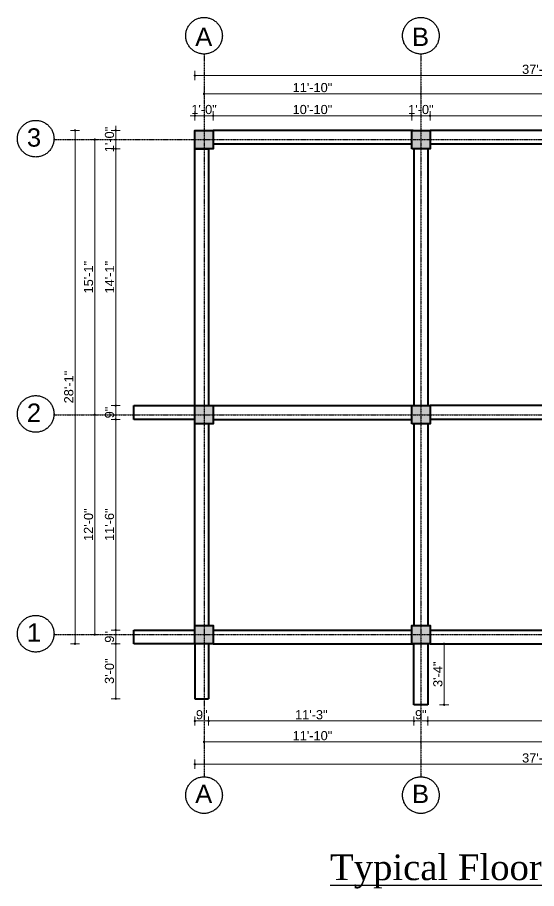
# Model space of a CAD drawing. Header units: inches. Extents: x 115570 to 265311, y 61168 to 314550.
# Drawn here: x 175569 to 175909, y 64183 to 64754 of the extents above; entities that cross this region are included whole.
import ezdxf

# ---------------------------------------------------------------- set-up
doc = ezdxf.new("R2010")
doc.units = ezdxf.units.IN
doc.header["$MEASUREMENT"] = 0
doc.linetypes.add('ACAD_ISO08W100', pattern=[36, 24, -3, 6, -3])
doc.layers.get('0').update_dxf_attribs({"lineweight": 25})
doc.layers.add('0 dimension lines', color=4, linetype='Continuous', lineweight=18)
doc.layers.add('0 wall', color=7, linetype='Continuous', lineweight=40)
doc.layers.add('0_center line', color=4, linetype='ACAD_ISO08W100', transparency=0.5)
doc.styles.add('arial.', font='arial.ttf')
doc.styles.get("Standard").update_dxf_attribs({"font": 'arial.ttf'})
doc.dimstyles.new('d50_Text size double', dxfattribs={"dimscale": 0, "dimtxt": 6, "dimasz": 1.5, "dimexe": 3, "dimexo": 3, "dimgap": 1, "dimtad": 1, "dimdec": 0, "dimrnd": 0.25, "dimzin": 3, "dimdsep": 46, "dimlunit": 4, "dimtxsty": 'arial.', "dimblk": 'DOT', "dimcen": 4, "dimdle": 6, "dimclrd": 256, "dimclre": 256, "dimclrt": 7, "dimazin": 0, "dimtfac": 1, "dimtdec": 0, "dimtix": 1, "dimtmove": 2, "dimatfit": 3, "dimfxl": 3, "dimfxlon": 1, "dimtolj": 1, "dimtzin": 0, "dimlwd": -1, "dimlwe": -1, "dimarcsym": 0})

# ---------------------------------------------------------------- blocks, each defined once
blk = doc.blocks.new('_Dot')
at = {"color": 0, "linetype": 'ByBlock', "lineweight": -2}
blk.add_line((-0.5, 0), (-1, 0), dxfattribs=at)
at = {"color": 0, "linetype": 'ByBlock', "const_width": 0.5}
blk.add_lwpolyline([(-0.25, 0, 1), (0.25, 0, 1)], format="xyb", close=True, dxfattribs=at)
blk = doc.blocks.new('*D790')
at = {"layer": '0 dimension lines', "transparency": 16777216}
for p, q in [((175685.19, 64686.24), (175685.19, 64692.24)), ((175697.19, 64686.24), (175697.19, 64692.24)), ((175683.69, 64689.24), (175682.19, 64689.24)), ((175685.19, 64689.24), (175697.19, 64689.24)), ((175698.69, 64689.24), (175700.19, 64689.24))]:
    blk.add_line(p, q, dxfattribs=at)
at = {"layer": 'Defpoints', "color": 0, "transparency": 16777216}
for p in [(175697.19, 64689.24), (175685.19, 64679.64), (175697.19, 64679.64)]:
    blk.add_point(p, dxfattribs=at)
at = {"layer": '0 dimension lines', "transparency": 16777216, "xscale": 1.5, "yscale": 1.5, "zscale": 1.5}
blk.add_blockref('_Dot', (175685.19, 64689.24), dxfattribs=at)
at = {"layer": '0 dimension lines', "transparency": 16777216, "xscale": 1.5, "yscale": 1.5, "zscale": 1.5, "rotation": 180}
blk.add_blockref('_Dot', (175697.19, 64689.24), dxfattribs=at)
at = {"layer": '0 dimension lines', "color": 7, "transparency": 16777216, "insert": (175691.19, 64693.3), "char_height": 6, "attachment_point": 5, "style": 'arial.'}
blk.add_mtext('\\A1;1\'-0"', dxfattribs=at)
blk = doc.blocks.new('*D791')
at = {"layer": '0 dimension lines', "transparency": 16777216}
for p, q in [((175697.19, 64686.24), (175697.19, 64692.24)), ((175827.38, 64686.24), (175827.38, 64692.24)), ((175698.69, 64689.24), (175825.88, 64689.24))]:
    blk.add_line(p, q, dxfattribs=at)
at = {"layer": 'Defpoints', "color": 0, "transparency": 16777216}
for p in [(175827.38, 64689.24), (175697.19, 64679.64), (175827.38, 64679.64)]:
    blk.add_point(p, dxfattribs=at)
at = {"layer": '0 dimension lines', "transparency": 16777216, "xscale": 1.5, "yscale": 1.5, "zscale": 1.5, "rotation": 180}
blk.add_blockref('_Dot', (175697.19, 64689.24), dxfattribs=at)
at = {"layer": '0 dimension lines', "transparency": 16777216, "xscale": 1.5, "yscale": 1.5, "zscale": 1.5}
blk.add_blockref('_Dot', (175827.38, 64689.24), dxfattribs=at)
at = {"layer": '0 dimension lines', "color": 7, "transparency": 16777216, "insert": (175762.28, 64693.3), "char_height": 6, "attachment_point": 5, "style": 'arial.'}
blk.add_mtext('\\A1;10\'-10"', dxfattribs=at)
blk = doc.blocks.new('*D792')
at = {"layer": '0 dimension lines', "transparency": 16777216}
for p, q in [((175827.38, 64686.24), (175827.38, 64692.24)), ((175839.38, 64686.24), (175839.38, 64692.24)), ((175825.88, 64689.24), (175824.38, 64689.24)), ((175827.38, 64689.24), (175839.38, 64689.24)), ((175840.88, 64689.24), (175842.38, 64689.24))]:
    blk.add_line(p, q, dxfattribs=at)
at = {"layer": 'Defpoints', "color": 0, "transparency": 16777216}
for p in [(175839.38, 64689.24), (175827.38, 64679.64), (175839.38, 64679.64)]:
    blk.add_point(p, dxfattribs=at)
at = {"layer": '0 dimension lines', "transparency": 16777216, "xscale": 1.5, "yscale": 1.5, "zscale": 1.5}
blk.add_blockref('_Dot', (175827.38, 64689.24), dxfattribs=at)
at = {"layer": '0 dimension lines', "transparency": 16777216, "xscale": 1.5, "yscale": 1.5, "zscale": 1.5, "rotation": 180}
blk.add_blockref('_Dot', (175839.38, 64689.24), dxfattribs=at)
at = {"layer": '0 dimension lines', "color": 7, "transparency": 16777216, "insert": (175833.38, 64693.3), "char_height": 6, "attachment_point": 5, "style": 'arial.'}
blk.add_mtext('\\A1;1\'-0"', dxfattribs=at)
blk = doc.blocks.new('*D793')
at = {"layer": '0 dimension lines', "transparency": 16777216}
for p, q in [((175839.38, 64686.24), (175839.38, 64692.24)), ((176007.38, 64686.24), (176007.38, 64692.24)), ((175840.88, 64689.24), (176005.88, 64689.24))]:
    blk.add_line(p, q, dxfattribs=at)
at = {"layer": 'Defpoints', "color": 0, "transparency": 16777216}
for p in [(176007.38, 64689.24), (175839.38, 64679.64), (176007.38, 64679.64)]:
    blk.add_point(p, dxfattribs=at)
at = {"layer": '0 dimension lines', "transparency": 16777216, "xscale": 1.5, "yscale": 1.5, "zscale": 1.5, "rotation": 180}
blk.add_blockref('_Dot', (175839.38, 64689.24), dxfattribs=at)
at = {"layer": '0 dimension lines', "transparency": 16777216, "xscale": 1.5, "yscale": 1.5, "zscale": 1.5}
blk.add_blockref('_Dot', (176007.38, 64689.24), dxfattribs=at)
at = {"layer": '0 dimension lines', "color": 7, "transparency": 16777216, "insert": (175923.38, 64693.3), "char_height": 6, "attachment_point": 5, "style": 'arial.'}
blk.add_mtext('\\A1;14\'-0"', dxfattribs=at)
blk = doc.blocks.new('*D797')
at = {"layer": '0 dimension lines', "transparency": 16777216}
for p, q in [((175691.19, 64700.61), (175691.19, 64706.61)), ((175692.69, 64703.61), (175831.88, 64703.61)), ((175833.38, 64700.61), (175833.38, 64706.61))]:
    blk.add_line(p, q, dxfattribs=at)
at = {"layer": 'Defpoints', "color": 0, "transparency": 16777216}
for p in [(175833.38, 64703.61), (175691.19, 64679.64), (175833.38, 64679.64)]:
    blk.add_point(p, dxfattribs=at)
at = {"layer": '0 dimension lines', "transparency": 16777216, "xscale": 1.5, "yscale": 1.5, "zscale": 1.5, "rotation": 180}
blk.add_blockref('_Dot', (175691.19, 64703.61), dxfattribs=at)
at = {"layer": '0 dimension lines', "transparency": 16777216, "xscale": 1.5, "yscale": 1.5, "zscale": 1.5}
blk.add_blockref('_Dot', (175833.38, 64703.61), dxfattribs=at)
at = {"layer": '0 dimension lines', "color": 7, "transparency": 16777216, "insert": (175762.28, 64707.67), "char_height": 6, "attachment_point": 5, "style": 'arial.'}
blk.add_mtext('\\A1;11\'-10"', dxfattribs=at)
blk = doc.blocks.new('*D798')
at = {"layer": '0 dimension lines', "transparency": 16777216}
for p, q in [((175833.38, 64700.61), (175833.38, 64706.61)), ((175834.88, 64703.61), (176011.88, 64703.61)), ((176013.38, 64700.61), (176013.38, 64706.61))]:
    blk.add_line(p, q, dxfattribs=at)
at = {"layer": 'Defpoints', "color": 0, "transparency": 16777216}
for p in [(176013.38, 64703.61), (175833.38, 64679.64), (176013.38, 64679.64)]:
    blk.add_point(p, dxfattribs=at)
at = {"layer": '0 dimension lines', "transparency": 16777216, "xscale": 1.5, "yscale": 1.5, "zscale": 1.5, "rotation": 180}
blk.add_blockref('_Dot', (175833.38, 64703.61), dxfattribs=at)
at = {"layer": '0 dimension lines', "transparency": 16777216, "xscale": 1.5, "yscale": 1.5, "zscale": 1.5}
blk.add_blockref('_Dot', (176013.38, 64703.61), dxfattribs=at)
at = {"layer": '0 dimension lines', "color": 7, "transparency": 16777216, "insert": (175923.38, 64707.67), "char_height": 6, "attachment_point": 5, "style": 'arial.'}
blk.add_mtext('\\A1;15\'-0"', dxfattribs=at)
blk = doc.blocks.new('*D657')
at = {"layer": '0 dimension lines', "transparency": 16777216}
for p, q in [((175685.19, 64712.61), (175685.19, 64718.61)), ((175686.69, 64715.61), (176138.88, 64715.61)), ((176140.38, 64712.61), (176140.38, 64718.61))]:
    blk.add_line(p, q, dxfattribs=at)
at = {"layer": 'Defpoints', "color": 0, "transparency": 16777216}
for p in [(176140.38, 64715.61), (175685.19, 64679.64), (176140.38, 64679.64)]:
    blk.add_point(p, dxfattribs=at)
at = {"layer": '0 dimension lines', "transparency": 16777216, "xscale": 1.5, "yscale": 1.5, "zscale": 1.5, "rotation": 180}
blk.add_blockref('_Dot', (175685.19, 64715.61), dxfattribs=at)
at = {"layer": '0 dimension lines', "transparency": 16777216, "xscale": 1.5, "yscale": 1.5, "zscale": 1.5}
blk.add_blockref('_Dot', (176140.38, 64715.61), dxfattribs=at)
at = {"layer": '0 dimension lines', "color": 7, "transparency": 16777216, "insert": (175912.78, 64719.67), "char_height": 6, "attachment_point": 5, "style": 'arial.'}
blk.add_mtext('\\A1;37\'-11"', dxfattribs=at)
blk = doc.blocks.new('*D658')
at = {"layer": '0 dimension lines', "transparency": 16777216}
for p, q in [((175685.19, 64295.49), (175685.19, 64289.49)), ((175686.69, 64292.49), (175692.69, 64292.49)), ((175694.19, 64295.49), (175694.19, 64289.49))]:
    blk.add_line(p, q, dxfattribs=at)
at = {"layer": 'Defpoints', "color": 0, "transparency": 16777216}
for p in [(175685.19, 64314.77), (175694.19, 64314.77), (175694.19, 64292.49)]:
    blk.add_point(p, dxfattribs=at)
at = {"layer": '0 dimension lines', "transparency": 16777216, "xscale": 1.5, "yscale": 1.5, "zscale": 1.5, "rotation": 180}
blk.add_blockref('_Dot', (175685.19, 64292.49), dxfattribs=at)
at = {"layer": '0 dimension lines', "transparency": 16777216, "xscale": 1.5, "yscale": 1.5, "zscale": 1.5}
blk.add_blockref('_Dot', (175694.19, 64292.49), dxfattribs=at)
at = {"layer": '0 dimension lines', "color": 7, "transparency": 16777216, "insert": (175689.69, 64296.55), "char_height": 6, "attachment_point": 5, "style": 'arial.'}
blk.add_mtext('\\A1;9"', dxfattribs=at)
blk = doc.blocks.new('*D659')
at = {"layer": '0 dimension lines', "transparency": 16777216}
for p, q in [((175694.19, 64295.49), (175694.19, 64289.49)), ((175695.69, 64292.49), (175827.38, 64292.49)), ((175828.88, 64295.49), (175828.88, 64289.49))]:
    blk.add_line(p, q, dxfattribs=at)
at = {"layer": 'Defpoints', "color": 0, "transparency": 16777216}
for p in [(175694.19, 64314.77), (175828.88, 64310.77), (175828.88, 64292.49)]:
    blk.add_point(p, dxfattribs=at)
at = {"layer": '0 dimension lines', "transparency": 16777216, "xscale": 1.5, "yscale": 1.5, "zscale": 1.5, "rotation": 180}
blk.add_blockref('_Dot', (175694.19, 64292.49), dxfattribs=at)
at = {"layer": '0 dimension lines', "transparency": 16777216, "xscale": 1.5, "yscale": 1.5, "zscale": 1.5}
blk.add_blockref('_Dot', (175828.88, 64292.49), dxfattribs=at)
at = {"layer": '0 dimension lines', "color": 7, "transparency": 16777216, "insert": (175761.53, 64296.55), "char_height": 6, "attachment_point": 5, "style": 'arial.'}
blk.add_mtext('\\A1;11\'-3"', dxfattribs=at)
blk = doc.blocks.new('*D660')
at = {"layer": '0 dimension lines', "transparency": 16777216}
for p, q in [((175828.88, 64295.49), (175828.88, 64289.49)), ((175830.38, 64292.49), (175836.38, 64292.49)), ((175837.88, 64295.49), (175837.88, 64289.49))]:
    blk.add_line(p, q, dxfattribs=at)
at = {"layer": 'Defpoints', "color": 0, "transparency": 16777216}
for p in [(175828.88, 64310.77), (175837.88, 64310.77), (175837.88, 64292.49)]:
    blk.add_point(p, dxfattribs=at)
at = {"layer": '0 dimension lines', "transparency": 16777216, "xscale": 1.5, "yscale": 1.5, "zscale": 1.5, "rotation": 180}
blk.add_blockref('_Dot', (175828.88, 64292.49), dxfattribs=at)
at = {"layer": '0 dimension lines', "transparency": 16777216, "xscale": 1.5, "yscale": 1.5, "zscale": 1.5}
blk.add_blockref('_Dot', (175837.88, 64292.49), dxfattribs=at)
at = {"layer": '0 dimension lines', "color": 7, "transparency": 16777216, "insert": (175833.38, 64296.55), "char_height": 6, "attachment_point": 5, "style": 'arial.'}
blk.add_mtext('\\A1;9"', dxfattribs=at)
blk = doc.blocks.new('*D661')
at = {"layer": '0 dimension lines', "transparency": 16777216}
for p, q in [((175837.88, 64295.49), (175837.88, 64289.49)), ((175839.38, 64292.49), (176007.38, 64292.49)), ((176008.88, 64295.49), (176008.88, 64289.49))]:
    blk.add_line(p, q, dxfattribs=at)
at = {"layer": 'Defpoints', "color": 0, "transparency": 16777216}
for p in [(175837.88, 64310.77), (176008.88, 64310.77), (176008.88, 64292.49)]:
    blk.add_point(p, dxfattribs=at)
at = {"layer": '0 dimension lines', "transparency": 16777216, "xscale": 1.5, "yscale": 1.5, "zscale": 1.5, "rotation": 180}
blk.add_blockref('_Dot', (175837.88, 64292.49), dxfattribs=at)
at = {"layer": '0 dimension lines', "transparency": 16777216, "xscale": 1.5, "yscale": 1.5, "zscale": 1.5}
blk.add_blockref('_Dot', (176008.88, 64292.49), dxfattribs=at)
at = {"layer": '0 dimension lines', "color": 7, "transparency": 16777216, "insert": (175923.38, 64296.55), "char_height": 6, "attachment_point": 5, "style": 'arial.'}
blk.add_mtext('\\A1;14\'-3"', dxfattribs=at)
blk = doc.blocks.new('*D665')
at = {"layer": '0 dimension lines', "transparency": 16777216}
for p, q in [((175691.19, 64281.78), (175691.19, 64275.78)), ((175833.38, 64281.78), (175833.38, 64275.78)), ((175692.69, 64278.78), (175831.88, 64278.78))]:
    blk.add_line(p, q, dxfattribs=at)
at = {"layer": 'Defpoints', "color": 0, "transparency": 16777216}
for p in [(175691.19, 64350.77), (175833.38, 64350.77), (175833.38, 64278.78)]:
    blk.add_point(p, dxfattribs=at)
at = {"layer": '0 dimension lines', "transparency": 16777216, "xscale": 1.5, "yscale": 1.5, "zscale": 1.5, "rotation": 180}
blk.add_blockref('_Dot', (175691.19, 64278.78), dxfattribs=at)
at = {"layer": '0 dimension lines', "transparency": 16777216, "xscale": 1.5, "yscale": 1.5, "zscale": 1.5}
blk.add_blockref('_Dot', (175833.38, 64278.78), dxfattribs=at)
at = {"layer": '0 dimension lines', "color": 7, "transparency": 16777216, "insert": (175762.28, 64282.84), "char_height": 6, "attachment_point": 5, "style": 'arial.'}
blk.add_mtext('\\A1;11\'-10"', dxfattribs=at)
blk = doc.blocks.new('*D666')
at = {"layer": '0 dimension lines', "transparency": 16777216}
for p, q in [((175833.38, 64281.78), (175833.38, 64275.78)), ((176013.38, 64281.78), (176013.38, 64275.78)), ((175834.88, 64278.78), (176011.88, 64278.78))]:
    blk.add_line(p, q, dxfattribs=at)
at = {"layer": 'Defpoints', "color": 0, "transparency": 16777216}
for p in [(175833.38, 64350.77), (176013.38, 64350.77), (176013.38, 64278.78)]:
    blk.add_point(p, dxfattribs=at)
at = {"layer": '0 dimension lines', "transparency": 16777216, "xscale": 1.5, "yscale": 1.5, "zscale": 1.5, "rotation": 180}
blk.add_blockref('_Dot', (175833.38, 64278.78), dxfattribs=at)
at = {"layer": '0 dimension lines', "transparency": 16777216, "xscale": 1.5, "yscale": 1.5, "zscale": 1.5}
blk.add_blockref('_Dot', (176013.38, 64278.78), dxfattribs=at)
at = {"layer": '0 dimension lines', "color": 7, "transparency": 16777216, "insert": (175923.38, 64282.84), "char_height": 6, "attachment_point": 5, "style": 'arial.'}
blk.add_mtext('\\A1;15\'-0"', dxfattribs=at)
blk = doc.blocks.new('*D668')
at = {"layer": '0 dimension lines', "transparency": 16777216}
for p, q in [((175685.19, 64267.16), (175685.19, 64261.16)), ((175686.69, 64264.16), (176138.88, 64264.16)), ((176140.38, 64267.16), (176140.38, 64261.16))]:
    blk.add_line(p, q, dxfattribs=at)
at = {"layer": 'Defpoints', "color": 0, "transparency": 16777216}
for p in [(175685.19, 64314.77), (176140.38, 64314.77), (176140.38, 64264.16)]:
    blk.add_point(p, dxfattribs=at)
at = {"layer": '0 dimension lines', "transparency": 16777216, "xscale": 1.5, "yscale": 1.5, "zscale": 1.5, "rotation": 180}
blk.add_blockref('_Dot', (175685.19, 64264.16), dxfattribs=at)
at = {"layer": '0 dimension lines', "transparency": 16777216, "xscale": 1.5, "yscale": 1.5, "zscale": 1.5}
blk.add_blockref('_Dot', (176140.38, 64264.16), dxfattribs=at)
at = {"layer": '0 dimension lines', "color": 7, "transparency": 16777216, "insert": (175912.78, 64268.22), "char_height": 6, "attachment_point": 5, "style": 'arial.'}
blk.add_mtext('\\A1;37\'-11"', dxfattribs=at)
blk = doc.blocks.new('*D677')
at = {"layer": '0 dimension lines', "transparency": 16777216}
for p, q in [((175636.26, 64352.11), (175630.26, 64352.11)), ((175633.26, 64344.61), (175633.26, 64350.61)), ((175636.26, 64343.11), (175630.26, 64343.11))]:
    blk.add_line(p, q, dxfattribs=at)
at = {"layer": 'Defpoints', "color": 0, "transparency": 16777216}
for p in [(175633.26, 64352.11), (175645.19, 64352.11), (175645.19, 64343.11)]:
    blk.add_point(p, dxfattribs=at)
at = {"layer": '0 dimension lines', "transparency": 16777216, "xscale": 1.5, "yscale": 1.5, "zscale": 1.5}
for p, rotation in [((175633.26, 64352.11), 90), ((175633.26, 64343.11), 270)]:
    blk.add_blockref('_Dot', p, dxfattribs=dict(at, rotation=rotation))
at = {"layer": '0 dimension lines', "color": 7, "transparency": 16777216, "insert": (175629.2, 64347.61), "char_height": 6, "attachment_point": 5, "rotation": 90, "style": 'arial.'}
blk.add_mtext('\\A1;9"', dxfattribs=at)
blk = doc.blocks.new('*D678')
at = {"layer": '0 dimension lines', "transparency": 16777216}
for p, q in [((175636.26, 64490.21), (175630.26, 64490.21)), ((175633.26, 64353.61), (175633.26, 64488.71)), ((175636.26, 64352.11), (175630.26, 64352.11))]:
    blk.add_line(p, q, dxfattribs=at)
at = {"layer": 'Defpoints', "color": 0, "transparency": 16777216}
for p in [(175633.26, 64490.21), (175645.19, 64490.21), (175645.19, 64352.11)]:
    blk.add_point(p, dxfattribs=at)
at = {"layer": '0 dimension lines', "transparency": 16777216, "xscale": 1.5, "yscale": 1.5, "zscale": 1.5}
for p, rotation in [((175633.26, 64490.21), 90), ((175633.26, 64352.11), 270)]:
    blk.add_blockref('_Dot', p, dxfattribs=dict(at, rotation=rotation))
at = {"layer": '0 dimension lines', "color": 7, "transparency": 16777216, "insert": (175629.2, 64421.16), "char_height": 6, "attachment_point": 5, "rotation": 90, "style": 'arial.'}
blk.add_mtext('\\A1;11\'-6"', dxfattribs=at)
blk = doc.blocks.new('*D679')
at = {"layer": '0 dimension lines', "transparency": 16777216}
for p, q in [((175636.26, 64499.21), (175630.26, 64499.21)), ((175633.26, 64491.71), (175633.26, 64497.71)), ((175636.26, 64490.21), (175630.26, 64490.21))]:
    blk.add_line(p, q, dxfattribs=at)
at = {"layer": 'Defpoints', "color": 0, "transparency": 16777216}
for p in [(175633.26, 64499.21), (175645.19, 64499.21), (175645.19, 64490.21)]:
    blk.add_point(p, dxfattribs=at)
at = {"layer": '0 dimension lines', "transparency": 16777216, "xscale": 1.5, "yscale": 1.5, "zscale": 1.5}
for p, rotation in [((175633.26, 64499.21), 90), ((175633.26, 64490.21), 270)]:
    blk.add_blockref('_Dot', p, dxfattribs=dict(at, rotation=rotation))
at = {"layer": '0 dimension lines', "color": 7, "transparency": 16777216, "insert": (175629.2, 64494.71), "char_height": 6, "attachment_point": 5, "rotation": 90, "style": 'arial.'}
blk.add_mtext('\\A1;9"', dxfattribs=at)
blk = doc.blocks.new('*D680')
at = {"layer": '0 dimension lines', "transparency": 16777216}
for p, q in [((175636.26, 64667.64), (175630.26, 64667.64)), ((175633.26, 64500.71), (175633.26, 64666.14)), ((175636.26, 64499.21), (175630.26, 64499.21))]:
    blk.add_line(p, q, dxfattribs=at)
at = {"layer": 'Defpoints', "color": 0, "transparency": 16777216}
for p in [(175633.26, 64667.64), (175685.19, 64667.64), (175645.19, 64499.21)]:
    blk.add_point(p, dxfattribs=at)
at = {"layer": '0 dimension lines', "transparency": 16777216, "xscale": 1.5, "yscale": 1.5, "zscale": 1.5}
for p, rotation in [((175633.26, 64667.64), 90), ((175633.26, 64499.21), 270)]:
    blk.add_blockref('_Dot', p, dxfattribs=dict(at, rotation=rotation))
at = {"layer": '0 dimension lines', "color": 7, "transparency": 16777216, "insert": (175629.25, 64583.43), "char_height": 6, "attachment_point": 5, "rotation": 90, "style": 'arial.'}
blk.add_mtext('\\A1;14\'-1"', dxfattribs=at)
blk = doc.blocks.new('*D681')
at = {"layer": '0 dimension lines', "transparency": 16777216}
for p, q in [((175633.26, 64681.14), (175633.26, 64682.64)), ((175636.26, 64679.64), (175630.26, 64679.64)), ((175633.26, 64667.64), (175633.26, 64679.64)), ((175636.26, 64667.64), (175630.26, 64667.64)), ((175633.26, 64666.14), (175633.26, 64664.64))]:
    blk.add_line(p, q, dxfattribs=at)
at = {"layer": 'Defpoints', "color": 0, "transparency": 16777216}
for p in [(175633.26, 64679.64), (175685.19, 64679.64), (175685.19, 64667.64)]:
    blk.add_point(p, dxfattribs=at)
at = {"layer": '0 dimension lines', "transparency": 16777216, "xscale": 1.5, "yscale": 1.5, "zscale": 1.5}
for p, rotation in [((175633.26, 64679.64), 270), ((175633.26, 64667.64), 90)]:
    blk.add_blockref('_Dot', p, dxfattribs=dict(at, rotation=rotation))
at = {"layer": '0 dimension lines', "color": 7, "transparency": 16777216, "insert": (175629.2, 64673.64), "char_height": 6, "attachment_point": 5, "rotation": 90, "style": 'arial.'}
blk.add_mtext('\\A1;1\'-0"', dxfattribs=at)
blk = doc.blocks.new('*D682')
at = {"layer": '0 dimension lines', "transparency": 16777216}
for p, q in [((175622.52, 64493.21), (175616.52, 64493.21)), ((175619.52, 64350.61), (175619.52, 64491.71)), ((175622.52, 64349.11), (175616.52, 64349.11))]:
    blk.add_line(p, q, dxfattribs=at)
at = {"layer": 'Defpoints', "color": 0, "transparency": 16777216}
for p in [(175619.52, 64493.21), (175697.19, 64493.21), (175685.19, 64349.11)]:
    blk.add_point(p, dxfattribs=at)
at = {"layer": '0 dimension lines', "transparency": 16777216, "xscale": 1.5, "yscale": 1.5, "zscale": 1.5}
for p, rotation in [((175619.52, 64493.21), 90), ((175619.52, 64349.11), 270)]:
    blk.add_blockref('_Dot', p, dxfattribs=dict(at, rotation=rotation))
at = {"layer": '0 dimension lines', "color": 7, "transparency": 16777216, "insert": (175615.45, 64421.16), "char_height": 6, "attachment_point": 5, "rotation": 90, "style": 'arial.'}
blk.add_mtext('\\A1;12\'-0"', dxfattribs=at)
blk = doc.blocks.new('*D683')
at = {"layer": '0 dimension lines', "transparency": 16777216}
for p, q in [((175622.52, 64673.64), (175616.52, 64673.64)), ((175619.52, 64494.71), (175619.52, 64672.14)), ((175622.52, 64493.21), (175616.52, 64493.21))]:
    blk.add_line(p, q, dxfattribs=at)
at = {"layer": 'Defpoints', "color": 0, "transparency": 16777216}
for p in [(175619.52, 64673.64), (175685.19, 64673.64), (175697.19, 64493.21)]:
    blk.add_point(p, dxfattribs=at)
at = {"layer": '0 dimension lines', "transparency": 16777216, "xscale": 1.5, "yscale": 1.5, "zscale": 1.5}
for p, rotation in [((175619.52, 64673.64), 90), ((175619.52, 64493.21), 270)]:
    blk.add_blockref('_Dot', p, dxfattribs=dict(at, rotation=rotation))
at = {"layer": '0 dimension lines', "color": 7, "transparency": 16777216, "insert": (175615.45, 64583.43), "char_height": 6, "attachment_point": 5, "rotation": 90, "style": 'arial.'}
blk.add_mtext('\\A1;15\'-1"', dxfattribs=at)
blk = doc.blocks.new('*D684')
at = {"layer": '0 dimension lines', "transparency": 16777216}
for p, q in [((175609.58, 64679.64), (175603.58, 64679.64)), ((175606.58, 64344.61), (175606.58, 64678.14)), ((175609.58, 64343.11), (175603.58, 64343.11))]:
    blk.add_line(p, q, dxfattribs=at)
at = {"layer": 'Defpoints', "color": 0, "transparency": 16777216}
for p in [(175606.58, 64679.64), (175685.19, 64679.64), (175645.19, 64343.11)]:
    blk.add_point(p, dxfattribs=at)
at = {"layer": '0 dimension lines', "transparency": 16777216, "xscale": 1.5, "yscale": 1.5, "zscale": 1.5}
for p, rotation in [((175606.58, 64679.64), 90), ((175606.58, 64343.11), 270)]:
    blk.add_blockref('_Dot', p, dxfattribs=dict(at, rotation=rotation))
at = {"layer": '0 dimension lines', "color": 7, "transparency": 16777216, "insert": (175602.51, 64511.37), "char_height": 6, "attachment_point": 5, "rotation": 90, "style": 'arial.'}
blk.add_mtext('\\A1;28\'-1"', dxfattribs=at)
blk = doc.blocks.new('*D817')
at = {"layer": '0 dimension lines', "transparency": 16777216}
for p, q in [((175845.62, 64343.11), (175851.62, 64343.11)), ((175848.62, 64341.61), (175848.62, 64304.61)), ((175845.62, 64303.11), (175851.62, 64303.11))]:
    blk.add_line(p, q, dxfattribs=at)
at = {"layer": 'Defpoints', "color": 0, "transparency": 16777216}
for p in [(175837.88, 64343.11), (175837.88, 64303.11), (175848.62, 64303.11)]:
    blk.add_point(p, dxfattribs=at)
at = {"layer": '0 dimension lines', "transparency": 16777216, "xscale": 1.5, "yscale": 1.5, "zscale": 1.5}
for p, rotation in [((175848.62, 64343.11), 90), ((175848.62, 64303.11), 270)]:
    blk.add_blockref('_Dot', p, dxfattribs=dict(at, rotation=rotation))
at = {"layer": '0 dimension lines', "color": 7, "lineweight": 15, "transparency": 16777216, "insert": (175844.55, 64323.11), "char_height": 6, "attachment_point": 5, "rotation": 90, "style": 'arial.'}
blk.add_mtext('\\A1;3\'-4"', dxfattribs=at)
blk = doc.blocks.new('*D819')
at = {"layer": '0 dimension lines', "transparency": 16777216}
for p, q in [((175636.26, 64343.11), (175630.26, 64343.11)), ((175633.26, 64341.61), (175633.26, 64308.61)), ((175636.26, 64307.11), (175630.26, 64307.11))]:
    blk.add_line(p, q, dxfattribs=at)
at = {"layer": 'Defpoints', "color": 0, "transparency": 16777216}
for p in [(175685.19, 64343.11), (175633.26, 64307.11), (175685.19, 64307.11)]:
    blk.add_point(p, dxfattribs=at)
at = {"layer": '0 dimension lines', "transparency": 16777216, "xscale": 1.5, "yscale": 1.5, "zscale": 1.5}
for p, rotation in [((175633.26, 64343.11), 90), ((175633.26, 64307.11), 270)]:
    blk.add_blockref('_Dot', p, dxfattribs=dict(at, rotation=rotation))
at = {"layer": '0 dimension lines', "color": 7, "lineweight": 15, "transparency": 16777216, "insert": (175629.19, 64325.11), "char_height": 6, "attachment_point": 5, "rotation": 90, "style": 'arial.'}
blk.add_mtext('\\A1;3\'-0"', dxfattribs=at)

msp = doc.modelspace()

# ---------------------------------------------------------------- hatches: boundary and pattern name
at = {"transparency": 33554587}
h = msp.add_hatch(color=256, dxfattribs=at)
h.dxf.hatch_style = 1
h.paths.add_polyline_path([(175697.19, 64679.64), (175697.19, 64667.64), (175685.19, 64667.64), (175685.19, 64679.64)])
h = msp.add_hatch(color=256, dxfattribs=at)
h.dxf.hatch_style = 1
h.paths.add_polyline_path([(175839.38, 64679.64), (175839.38, 64667.64), (175827.38, 64667.64), (175827.38, 64679.64)])
h = msp.add_hatch(color=256, dxfattribs=at)
h.dxf.hatch_style = 1
h.paths.add_polyline_path([(175697.19, 64499.21), (175697.19, 64487.21), (175685.19, 64487.21), (175685.19, 64499.21)])
h = msp.add_hatch(color=256, dxfattribs=at)
h.dxf.hatch_style = 1
h.paths.add_polyline_path([(175839.38, 64499.21), (175839.38, 64487.21), (175827.38, 64487.21), (175827.38, 64499.21)])
h = msp.add_hatch(color=256, dxfattribs=at)
h.dxf.hatch_style = 1
h.paths.add_polyline_path([(175697.19, 64355.11), (175697.19, 64343.11), (175685.19, 64343.11), (175685.19, 64355.11)])
h = msp.add_hatch(color=256, dxfattribs=at)
h.dxf.hatch_style = 1
h.paths.add_polyline_path([(175839.38, 64355.11), (175839.38, 64343.11), (175827.38, 64343.11), (175827.38, 64355.11)])

# ---------------------------------------------------------------- linework, layer by layer
at = {"layer": '0 wall'}
for p, q in [((175828.38, 64679.64), (175697.19, 64679.64)), ((176007.38, 64679.64), (175839.38, 64679.64)), ((175827.38, 64670.64), (175697.19, 64670.64)), ((176007.38, 64670.64), (175839.38, 64670.64)), ((175685.19, 64493.21), (175685.19, 64667.64)), ((175685.19, 64667.64), (175694.19, 64667.64)), ((175694.19, 64667.64), (175694.19, 64499.21)), ((175828.88, 64667.64), (175828.88, 64499.21)), ((175837.88, 64667.64), (175837.88, 64499.21)), ((175645.19, 64490.21), (175645.19, 64499.21)), ((175645.19, 64499.21), (175685.19, 64499.21)), ((175697.19, 64499.21), (175827.38, 64499.21)), ((176007.38, 64499.21), (175839.38, 64499.21)), ((175685.19, 64490.21), (175645.19, 64490.21)), ((175685.19, 64355.11), (175685.19, 64487.21)), ((175694.19, 64487.21), (175694.19, 64355.11)), ((175697.19, 64490.21), (175827.38, 64490.21)), ((175828.88, 64487.21), (175828.88, 64355.11)), ((175837.88, 64487.21), (175837.88, 64355.11)), ((176007.38, 64490.21), (175839.38, 64490.21)), ((175645.19, 64343.11), (175645.19, 64352.11)), ((175645.19, 64352.11), (175685.19, 64352.11)), ((175697.19, 64352.11), (175827.38, 64352.11)), ((175839.38, 64352.11), (176007.38, 64352.11)), ((175685.19, 64343.11), (175645.19, 64343.11)), ((175685.19, 64343.11), (175685.19, 64307.11)), ((175694.19, 64343.11), (175694.19, 64307.11)), ((175697.19, 64343.11), (175828.38, 64343.11)), ((175828.88, 64303.11), (175828.88, 64343.11)), ((175837.88, 64343.11), (175837.88, 64303.11)), ((175839.38, 64343.11), (176007.38, 64343.11)), ((175685.19, 64307.11), (175694.19, 64307.11)), ((175837.88, 64303.11), (175828.88, 64303.11))]:
    msp.add_line(p, q, dxfattribs=at)
for points in [[(175685.19, 64667.64), (175685.19, 64679.64), (175697.19, 64679.64), (175697.19, 64667.64)], [(175827.38, 64667.64), (175827.38, 64679.64), (175839.38, 64679.64), (175839.38, 64667.64)], [(175685.19, 64487.21), (175685.19, 64499.21), (175697.19, 64499.21), (175697.19, 64487.21)], [(175827.38, 64487.21), (175827.38, 64499.21), (175839.38, 64499.21), (175839.38, 64487.21)], [(175685.19, 64343.11), (175685.19, 64355.11), (175697.19, 64355.11), (175697.19, 64343.11)], [(175827.38, 64343.11), (175827.38, 64355.11), (175839.38, 64355.11), (175839.38, 64343.11)]]:
    msp.add_lwpolyline(points, close=True, dxfattribs=at)
at = {"layer": '0_center line', "ltscale": 0.01, "transparency": 33554559}
for p, q in [((175691.19, 64729.7), (175691.19, 64255.89)), ((175833.38, 64729.7), (175833.38, 64255.89)), ((175592.79, 64673.64), (176225.75, 64673.64)), ((175592.79, 64493.21), (176225.75, 64493.21)), ((175592.79, 64349.11), (176225.75, 64349.11))]:
    msp.add_line(p, q, dxfattribs=at)
at = {"layer": '0_center line', "ltscale": 100, "transparency": 33554687}
for centre in [(175691.19, 64741.7), (175833.38, 64741.7), (175580.81, 64674.2), (175580.81, 64493.78), (175580.81, 64349.67), (175691.19, 64243.89), (175833.38, 64243.89)]:
    msp.add_circle(centre, 12, dxfattribs=at)

# ---------------------------------------------------------------- texts
at = {"ltscale": 100, "transparency": 33554687, "insert": (175773.85, 64204.97), "char_height": 16.8, "attachment_point": 1}
msp.add_mtext_dynamic_manual_height_columns('{\\fTimes New Roman|b0|i0|c0|p18;\\LTypical Floor Beam Layout Plan}', width=327.3975, gutter_width=60, heights=[0], dxfattribs=at)
at = {"layer": '0_center line', "ltscale": 100, "transparency": 33554687}
for s, rotation, p in [('A', 0.0713, (175685.41, 64734.96)), ('B', 0.0713, (175827.59, 64734.96)), ('3', 359.9287, (175575.01, 64669)), ('2', 359.9287, (175575.01, 64488.58)), ('1', 359.9287, (175575.01, 64344.47)), ('A', 359.9287, (175685.39, 64238.69)), ('B', 359.9287, (175827.58, 64238.69))]:
    msp.add_text(s, height=12, rotation=rotation, dxfattribs=at).set_placement(p)

# ---------------------------------------------------------------- dimensions: what is measured, and where the dimension line sits
at = {"layer": '0 dimension lines'}
for base, p1, p2, picture, middle in [((176140.38, 64715.61), (175685.19, 64679.64), (176140.38, 64679.64), '*D657', (175912.78, 64719.67)), ((175833.38, 64703.61), (175691.19, 64679.64), (175833.38, 64679.64), '*D797', (175762.28, 64707.67)), ((176013.38, 64703.61), (175833.38, 64679.64), (176013.38, 64679.64), '*D798', (175923.38, 64707.67)), ((175697.19, 64689.24), (175685.19, 64679.64), (175697.19, 64679.64), '*D790', (175691.19, 64693.3)), ((175827.38, 64689.24), (175697.19, 64679.64), (175827.38, 64679.64), '*D791', (175762.28, 64693.3)), ((175839.38, 64689.24), (175827.38, 64679.64), (175839.38, 64679.64), '*D792', (175833.38, 64693.3)), ((176007.38, 64689.24), (175839.38, 64679.64), (176007.38, 64679.64), '*D793', (175923.38, 64693.3)), ((175833.38, 64278.78), (175691.19, 64350.77), (175833.38, 64350.77), '*D665', (175762.28, 64282.84)), ((176013.38, 64278.78), (175833.38, 64350.77), (176013.38, 64350.77), '*D666', (175923.38, 64282.84)), ((175694.19, 64292.49), (175685.19, 64314.77), (175694.19, 64314.77), '*D658', (175689.69, 64296.55)), ((176140.38, 64264.16), (175685.19, 64314.77), (176140.38, 64314.77), '*D668', (175912.78, 64268.22)), ((175828.88, 64292.49), (175694.19, 64314.77), (175828.88, 64310.77), '*D659', (175761.53, 64296.55)), ((175837.88, 64292.49), (175828.88, 64310.77), (175837.88, 64310.77), '*D660', (175833.38, 64296.55)), ((176008.88, 64292.49), (175837.88, 64310.77), (176008.88, 64310.77), '*D661', (175923.38, 64296.55))]:
    dim = msp.add_linear_dim(base=base, p1=p1, p2=p2, dimstyle='d50_Text size double', override={"dimscale": 1}, dxfattribs=at)
    dim.commit()
    dim.dimension.update_dxf_attribs({"geometry": picture, "text_midpoint": middle})
for base, p1, p2, picture, middle in [((175606.58, 64679.64), (175645.19, 64343.11), (175685.19, 64679.64), '*D684', (175602.51, 64511.37)), ((175633.26, 64679.64), (175685.19, 64667.64), (175685.19, 64679.64), '*D681', (175629.2, 64673.64)), ((175619.52, 64673.64), (175697.19, 64493.21), (175685.19, 64673.64), '*D683', (175615.45, 64583.43)), ((175633.26, 64667.64), (175645.19, 64499.21), (175685.19, 64667.64), '*D680', (175629.25, 64583.43)), ((175633.26, 64499.21), (175645.19, 64490.21), (175645.19, 64499.21), '*D679', (175629.2, 64494.71)), ((175619.52, 64493.21), (175685.19, 64349.11), (175697.19, 64493.21), '*D682', (175615.45, 64421.16)), ((175633.26, 64490.21), (175645.19, 64352.11), (175645.19, 64490.21), '*D678', (175629.2, 64421.16)), ((175633.26, 64352.11), (175645.19, 64343.11), (175645.19, 64352.11), '*D677', (175629.2, 64347.61))]:
    dim = msp.add_linear_dim(base=base, p1=p1, p2=p2, angle=90, dimstyle='d50_Text size double', override={"dimscale": 1}, dxfattribs=at)
    dim.commit()
    dim.dimension.update_dxf_attribs({"geometry": picture, "text_midpoint": middle})
at = {"layer": '0 dimension lines', "lineweight": 15}
for base, p1, p2, picture, middle in [((175633.26, 64307.11), (175685.19, 64343.11), (175685.19, 64307.11), '*D819', (175629.19, 64325.11)), ((175848.62, 64303.11), (175837.88, 64343.11), (175837.88, 64303.11), '*D817', (175844.55, 64323.11))]:
    dim = msp.add_linear_dim(base=base, p1=p1, p2=p2, angle=90, dimstyle='d50_Text size double', override={"dimscale": 1}, dxfattribs=at)
    dim.commit()
    dim.dimension.update_dxf_attribs({"geometry": picture, "text_midpoint": middle})

doc.saveas('drawing.dxf')
